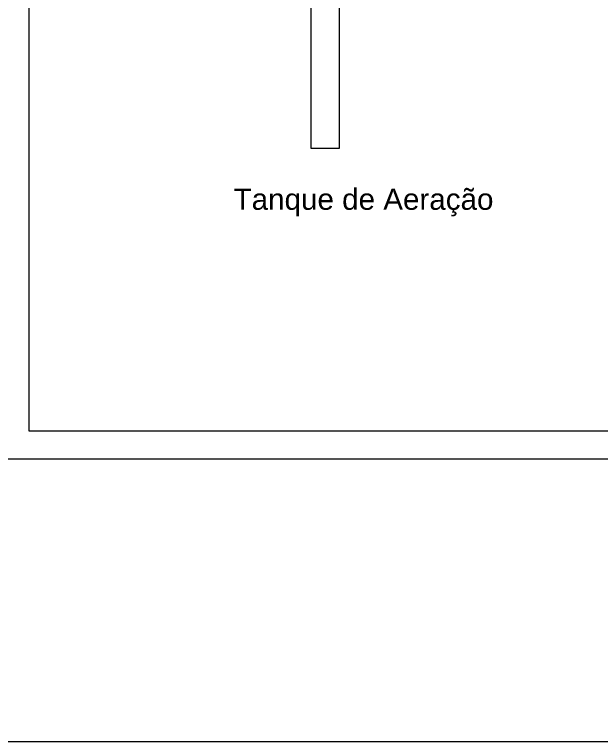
# Model space of a CAD drawing. Header units: millimetres. Extents: x 100 to 940, y 100 to 694.
# Drawn here: x 308.15 to 345.17, y 532.92 to 578.79 of the extents above; entities that cross this region are included whole.
import ezdxf

# ---------------------------------------------------------------- set-up
doc = ezdxf.new("R2010")
doc.units = ezdxf.units.MM
doc.layers.add('COTAS', color=5, linetype='Continuous', lineweight=5)
doc.layers.add('PAREDE', color=7, linetype='Continuous', lineweight=9)
doc.styles.get("Standard").update_dxf_attribs({"font": 'arial.ttf'})

msp = doc.modelspace()

# ---------------------------------------------------------------- linework, layer by layer
at = {"layer": 'PAREDE'}
for p, q in [((309.042, 583.687), (309.042, 552.515)), ((326.854, 570.327), (326.854, 583.687)), ((328.635, 583.687), (328.635, 570.327)), ((328.635, 570.327), (326.854, 570.327)), ((309.042, 552.515), (346.448, 552.515)), ((348.229, 550.734), (307.26, 550.734)), ((219.979, 532.921), (360.698, 532.921))]:
    msp.add_line(p, q, dxfattribs=at)

# ---------------------------------------------------------------- texts
at = {"layer": 'COTAS', "insert": (321.967, 567.804), "char_height": 1.33594, "attachment_point": 1}
msp.add_mtext_dynamic_manual_height_columns('Tanque de Aeração', width=1385.51337, gutter_width=0.75, heights=[0], dxfattribs=at)

doc.saveas('drawing.dxf')
